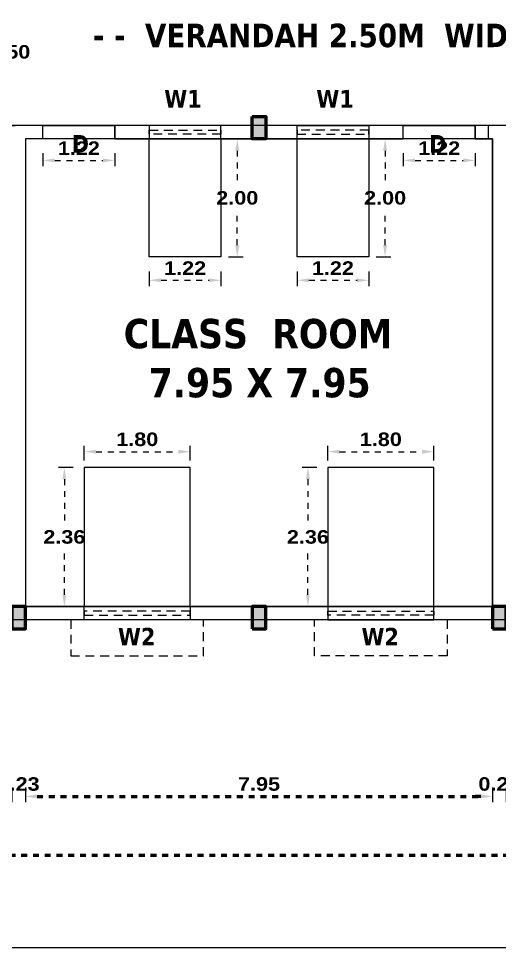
# Model space of a CAD drawing. Header units: metres. Extents: x 863 to 1571, y 626 to 804.
# Drawn here: x 936.94 to 945.12, y 660.62 to 676.44 of the extents above; entities that cross this region are included whole.
import ezdxf

# ---------------------------------------------------------------- set-up
doc = ezdxf.new("R2010")
doc.units = ezdxf.units.M
doc.header["$LTSCALE"] = 0.2
doc.header["$MEASUREMENT"] = 0
doc.header["$PDMODE"] = 2
doc.linetypes.add('DOT2', pattern=[0.125, 0, -0.125])
doc.linetypes.add('HIDDEN', pattern=[0.375, 0.25, -0.125])
doc.layers.get('0').update_dxf_attribs({"lineweight": 60})
for name, color, linetype in [('BLK_1_FLR_0_BLT_UP_AREA', 9, 'Continuous'), ('BLK_1_FLR_0_EXIT_WIDTH_DOOR', 1, 'Continuous'), ('BLK_1_FLR_0_REGULAR_ROOM_16', 2, 'Continuous'), ('BLK_1_FLR_0_ROOM_16_LIGHT_VENTILATION_1', 232, 'Continuous'), ('DOOR_OPEN', 232, 'Continuous'), ('PATH_WAY', 3, 'Continuous')]:
    doc.layers.add(name, color=color, linetype=linetype)
doc.styles.get("Standard").update_dxf_attribs({"font": 'ariblk.ttf', "height": 0.23})
doc.styles.add('TXT', font='txt.shx')
doc.dimstyles.get("Standard").update_dxf_attribs({"dimtxt": 0.23, "dimasz": 0.2, "dimexe": 0.12, "dimexo": 0.0625, "dimgap": 0.09, "dimtad": 1, "dimtih": 1, "dimtoh": 1, "dimzin": 1, "dimdsep": 46, "dimtxsty": 'Standard', "dimcen": 0.09, "dimazin": 0, "dimtfac": 1, "dimtix": 1, "dimtofl": 0, "dimtmove": 0, "dimatfit": 0, "dimfxl": 0, "dimtolj": 1, "dimtzin": 0, "dimarcsym": 0})

# ---------------------------------------------------------------- blocks, each defined once
blk = doc.blocks.new('A$C650768DD')
blk.add_hatch(color=4).paths.add_polyline_path([(0, 0), (0.23, 0), (0.23, 0.38), (0, 0.38)])
at = {"color": 1}
blk.add_lwpolyline([(0, 0), (0.23, 0), (0.23, 0.38), (0, 0.38)], close=True, dxfattribs=at)
blk = doc.blocks.new('*D183')
at = {"color": 0, "lineweight": -2}
for p, q in [((936.823, 663.36), (936.823, 663.11)), ((937.053, 663.36), (937.053, 663.11))]:
    blk.add_line(p, q, dxfattribs=at)
at = {"linetype": 'DOT2'}
for p, q in [((936.623, 663.21), (936.423, 663.21)), ((937.253, 663.21), (937.453, 663.21))]:
    blk.add_line(p, q, dxfattribs=at)
at = {"lineweight": -2}
for points in [[(936.623, 663.243), (936.623, 663.177), (936.823, 663.21)], [(937.253, 663.243), (937.253, 663.177), (937.053, 663.21)]]:
    blk.add_solid(points, dxfattribs=at)
at = {"layer": 'Defpoints', "color": 0, "lineweight": -2}
for p in [(936.823, 666.21), (937.053, 666.21), (937.053, 663.21)]:
    blk.add_point(p, dxfattribs=at)
at = {"color": 0, "lineweight": -2, "insert": (936.938, 663.419), "char_height": 0.23, "attachment_point": 5}
blk.add_mtext('\\A1;0.23', dxfattribs=at)
blk = doc.blocks.new('*D184')
at = {"color": 0, "lineweight": -2}
for p, q in [((937.053, 663.36), (937.053, 663.11)), ((945.003, 663.36), (945.003, 663.11))]:
    blk.add_line(p, q, dxfattribs=at)
at = {"linetype": 'DOT2'}
blk.add_line((937.253, 663.21), (944.803, 663.21), dxfattribs=at)
at = {"lineweight": -2}
for points in [[(937.253, 663.243), (937.253, 663.177), (937.053, 663.21)], [(944.803, 663.243), (944.803, 663.177), (945.003, 663.21)]]:
    blk.add_solid(points, dxfattribs=at)
at = {"layer": 'Defpoints', "color": 0, "lineweight": -2}
for p in [(937.053, 666.21), (945.003, 666.21), (945.003, 663.21)]:
    blk.add_point(p, dxfattribs=at)
at = {"color": 0, "lineweight": -2, "insert": (941.028, 663.419), "char_height": 0.23, "attachment_point": 5}
blk.add_mtext('\\A1;7.95', dxfattribs=at)
blk = doc.blocks.new('*D185')
at = {"color": 0, "lineweight": -2}
for p, q in [((945.003, 663.36), (945.003, 663.11)), ((945.233, 663.36), (945.233, 663.11))]:
    blk.add_line(p, q, dxfattribs=at)
at = {"linetype": 'DOT2'}
for p, q in [((944.803, 663.21), (944.603, 663.21)), ((945.433, 663.21), (945.633, 663.21))]:
    blk.add_line(p, q, dxfattribs=at)
at = {"lineweight": -2}
for points in [[(944.803, 663.243), (944.803, 663.177), (945.003, 663.21)], [(945.433, 663.243), (945.433, 663.177), (945.233, 663.21)]]:
    blk.add_solid(points, dxfattribs=at)
at = {"layer": 'Defpoints', "color": 0, "lineweight": -2}
for p in [(945.003, 666.21), (945.233, 666.21), (945.233, 663.21)]:
    blk.add_point(p, dxfattribs=at)
at = {"color": 0, "lineweight": -2, "insert": (945.118, 663.419), "char_height": 0.23, "attachment_point": 5}
blk.add_mtext('\\A1;0.23', dxfattribs=at)
blk = doc.blocks.new('*D42')
at = {"color": 0, "lineweight": -2}
for p, q in [((867.783, 662.36), (867.783, 662.11)), ((953.433, 662.36), (953.433, 662.11))]:
    blk.add_line(p, q, dxfattribs=at)
at = {"linetype": 'DOT2'}
blk.add_line((867.983, 662.21), (953.233, 662.21), dxfattribs=at)
at = {"lineweight": -2}
for points in [[(867.983, 662.243), (867.983, 662.177), (867.783, 662.21)], [(953.233, 662.243), (953.233, 662.177), (953.433, 662.21)]]:
    blk.add_solid(points, dxfattribs=at)
at = {"layer": 'Defpoints', "color": 0, "lineweight": -2}
for p in [(953.433, 677.12), (867.783, 664.94), (953.433, 662.21)]:
    blk.add_point(p, dxfattribs=at)
at = {"color": 0, "lineweight": -2, "insert": (910.608, 662.419), "char_height": 0.23, "attachment_point": 5}
blk.add_mtext('\\A1;85.65', dxfattribs=at)
blk = doc.blocks.new('*D377')
at = {"layer": 'BLK_1_FLR_0_ROOM_16_LIGHT_VENTILATION_1', "color": 232, "lineweight": -2}
for p, q in [((939.161, 672.137), (939.161, 671.887)), ((940.381, 672.137), (940.381, 671.887))]:
    blk.add_line(p, q, dxfattribs=at)
at = {"layer": 'BLK_1_FLR_0_ROOM_16_LIGHT_VENTILATION_1', "color": 232, "linetype": 'DOT2'}
blk.add_line((939.361, 671.987), (940.181, 671.987), dxfattribs=at)
at = {"layer": 'BLK_1_FLR_0_ROOM_16_LIGHT_VENTILATION_1', "color": 232, "lineweight": -2}
for points in [[(939.361, 672.02), (939.361, 671.954), (939.161, 671.987)], [(940.181, 672.02), (940.181, 671.954), (940.381, 671.987)]]:
    blk.add_solid(points, dxfattribs=at)
at = {"layer": 'Defpoints', "color": 0, "lineweight": -2}
for p in [(939.161, 672.385), (940.381, 672.385), (940.381, 671.987)]:
    blk.add_point(p, dxfattribs=at)
at = {"layer": 'BLK_1_FLR_0_ROOM_16_LIGHT_VENTILATION_1', "color": 232, "lineweight": -2, "insert": (939.771, 672.194), "char_height": 0.23, "attachment_point": 5}
blk.add_mtext('\\A1;1.22', dxfattribs=at)
blk = doc.blocks.new('*D378')
at = {"layer": 'BLK_1_FLR_0_ROOM_16_LIGHT_VENTILATION_1', "color": 232, "lineweight": -2}
for p, q in [((940.508, 674.39), (940.758, 674.39)), ((940.508, 672.385), (940.758, 672.385))]:
    blk.add_line(p, q, dxfattribs=at)
at = {"layer": 'BLK_1_FLR_0_ROOM_16_LIGHT_VENTILATION_1', "color": 232, "linetype": 'DOT2'}
for p, q in [((940.658, 674.19), (940.658, 673.596)), ((940.658, 672.585), (940.658, 673.179))]:
    blk.add_line(p, q, dxfattribs=at)
at = {"layer": 'BLK_1_FLR_0_ROOM_16_LIGHT_VENTILATION_1', "color": 232, "lineweight": -2}
for points in [[(940.625, 674.19), (940.692, 674.19), (940.658, 674.39)], [(940.625, 672.585), (940.692, 672.585), (940.658, 672.385)]]:
    blk.add_solid(points, dxfattribs=at)
at = {"layer": 'Defpoints', "color": 0, "lineweight": -2}
for p in [(940.381, 674.39), (940.381, 672.385), (940.658, 672.385)]:
    blk.add_point(p, dxfattribs=at)
at = {"layer": 'BLK_1_FLR_0_ROOM_16_LIGHT_VENTILATION_1', "color": 232, "lineweight": -2, "insert": (940.658, 673.387), "char_height": 0.23, "attachment_point": 5}
blk.add_mtext('\\A1;2.00', dxfattribs=at)
blk = doc.blocks.new('*D379')
at = {"layer": 'BLK_1_FLR_0_ROOM_16_LIGHT_VENTILATION_1', "color": 232, "lineweight": -2}
for p, q in [((941.675, 672.137), (941.675, 671.887)), ((942.895, 672.137), (942.895, 671.887))]:
    blk.add_line(p, q, dxfattribs=at)
at = {"layer": 'BLK_1_FLR_0_ROOM_16_LIGHT_VENTILATION_1', "color": 232, "linetype": 'DOT2'}
blk.add_line((941.875, 671.987), (942.695, 671.987), dxfattribs=at)
at = {"layer": 'BLK_1_FLR_0_ROOM_16_LIGHT_VENTILATION_1', "color": 232, "lineweight": -2}
for points in [[(941.875, 672.02), (941.875, 671.954), (941.675, 671.987)], [(942.695, 672.02), (942.695, 671.954), (942.895, 671.987)]]:
    blk.add_solid(points, dxfattribs=at)
at = {"layer": 'Defpoints', "color": 0, "lineweight": -2}
for p in [(941.675, 672.385), (942.895, 672.385), (942.895, 671.987)]:
    blk.add_point(p, dxfattribs=at)
at = {"layer": 'BLK_1_FLR_0_ROOM_16_LIGHT_VENTILATION_1', "color": 232, "lineweight": -2, "insert": (942.285, 672.194), "char_height": 0.23, "attachment_point": 5}
blk.add_mtext('\\A1;1.22', dxfattribs=at)
blk = doc.blocks.new('*D380')
at = {"layer": 'BLK_1_FLR_0_ROOM_16_LIGHT_VENTILATION_1', "color": 232, "lineweight": -2}
for p, q in [((943.023, 674.39), (943.273, 674.39)), ((943.023, 672.385), (943.273, 672.385))]:
    blk.add_line(p, q, dxfattribs=at)
at = {"layer": 'BLK_1_FLR_0_ROOM_16_LIGHT_VENTILATION_1', "color": 232, "linetype": 'DOT2'}
for p, q in [((943.173, 674.19), (943.173, 673.596)), ((943.173, 672.585), (943.173, 673.179))]:
    blk.add_line(p, q, dxfattribs=at)
at = {"layer": 'BLK_1_FLR_0_ROOM_16_LIGHT_VENTILATION_1', "color": 232, "lineweight": -2}
for points in [[(943.139, 674.19), (943.206, 674.19), (943.173, 674.39)], [(943.139, 672.585), (943.206, 672.585), (943.173, 672.385)]]:
    blk.add_solid(points, dxfattribs=at)
at = {"layer": 'Defpoints', "color": 0, "lineweight": -2}
for p in [(942.895, 674.39), (942.895, 672.385), (943.173, 672.385)]:
    blk.add_point(p, dxfattribs=at)
at = {"layer": 'BLK_1_FLR_0_ROOM_16_LIGHT_VENTILATION_1', "color": 232, "lineweight": -2, "insert": (943.173, 673.387), "char_height": 0.23, "attachment_point": 5}
blk.add_mtext('\\A1;2.00', dxfattribs=at)
blk = doc.blocks.new('*D386')
at = {"layer": 'BLK_1_FLR_0_ROOM_16_LIGHT_VENTILATION_1', "color": 232, "lineweight": -2}
for p, q in [((938.056, 668.922), (938.056, 669.172)), ((939.856, 668.922), (939.856, 669.172))]:
    blk.add_line(p, q, dxfattribs=at)
at = {"layer": 'BLK_1_FLR_0_ROOM_16_LIGHT_VENTILATION_1', "color": 232, "linetype": 'DOT2'}
blk.add_line((938.256, 669.072), (939.656, 669.072), dxfattribs=at)
at = {"layer": 'BLK_1_FLR_0_ROOM_16_LIGHT_VENTILATION_1', "color": 232, "lineweight": -2}
for points in [[(938.256, 669.105), (938.256, 669.038), (938.056, 669.072)], [(939.656, 669.105), (939.656, 669.038), (939.856, 669.072)]]:
    blk.add_solid(points, dxfattribs=at)
at = {"layer": 'Defpoints', "color": 0, "lineweight": -2}
for p in [(939.856, 669.072), (938.056, 668.802), (939.856, 668.802)]:
    blk.add_point(p, dxfattribs=at)
at = {"layer": 'BLK_1_FLR_0_ROOM_16_LIGHT_VENTILATION_1', "color": 232, "lineweight": -2, "insert": (938.956, 669.281), "char_height": 0.23, "attachment_point": 5}
blk.add_mtext('\\A1;1.80', dxfattribs=at)
blk = doc.blocks.new('*D387')
at = {"layer": 'BLK_1_FLR_0_ROOM_16_LIGHT_VENTILATION_1', "color": 232, "lineweight": -2}
for p, q in [((937.866, 668.802), (937.616, 668.802)), ((937.866, 666.44), (937.616, 666.44))]:
    blk.add_line(p, q, dxfattribs=at)
at = {"layer": 'BLK_1_FLR_0_ROOM_16_LIGHT_VENTILATION_1', "color": 232, "linetype": 'DOT2'}
for p, q in [((937.716, 668.602), (937.716, 667.83)), ((937.716, 666.64), (937.716, 667.412))]:
    blk.add_line(p, q, dxfattribs=at)
at = {"layer": 'BLK_1_FLR_0_ROOM_16_LIGHT_VENTILATION_1', "color": 232, "lineweight": -2}
for points in [[(937.683, 668.602), (937.75, 668.602), (937.716, 668.802)], [(937.683, 666.64), (937.75, 666.64), (937.716, 666.44)]]:
    blk.add_solid(points, dxfattribs=at)
at = {"layer": 'Defpoints', "color": 0, "lineweight": -2}
for p in [(938.056, 668.802), (937.716, 666.44), (938.056, 666.44)]:
    blk.add_point(p, dxfattribs=at)
at = {"layer": 'BLK_1_FLR_0_ROOM_16_LIGHT_VENTILATION_1', "color": 232, "lineweight": -2, "insert": (937.716, 667.621), "char_height": 0.23, "attachment_point": 5}
blk.add_mtext('\\A1;2.36', dxfattribs=at)
blk = doc.blocks.new('*D388')
at = {"layer": 'BLK_1_FLR_0_ROOM_16_LIGHT_VENTILATION_1', "color": 232, "lineweight": -2}
for p, q in [((942.2, 668.922), (942.2, 669.172)), ((944, 668.922), (944, 669.172))]:
    blk.add_line(p, q, dxfattribs=at)
at = {"layer": 'BLK_1_FLR_0_ROOM_16_LIGHT_VENTILATION_1', "color": 232, "linetype": 'DOT2'}
blk.add_line((942.4, 669.072), (943.8, 669.072), dxfattribs=at)
at = {"layer": 'BLK_1_FLR_0_ROOM_16_LIGHT_VENTILATION_1', "color": 232, "lineweight": -2}
for points in [[(942.4, 669.105), (942.4, 669.038), (942.2, 669.072)], [(943.8, 669.105), (943.8, 669.038), (944, 669.072)]]:
    blk.add_solid(points, dxfattribs=at)
at = {"layer": 'Defpoints', "color": 0, "lineweight": -2}
for p in [(944, 669.072), (942.2, 668.802), (944, 668.802)]:
    blk.add_point(p, dxfattribs=at)
at = {"layer": 'BLK_1_FLR_0_ROOM_16_LIGHT_VENTILATION_1', "color": 232, "lineweight": -2, "insert": (943.1, 669.281), "char_height": 0.23, "attachment_point": 5}
blk.add_mtext('\\A1;1.80', dxfattribs=at)
blk = doc.blocks.new('*D385')
at = {"layer": 'BLK_1_FLR_0_ROOM_16_LIGHT_VENTILATION_1', "color": 232, "lineweight": -2}
for p, q in [((942.01, 668.802), (941.76, 668.802)), ((942.01, 666.44), (941.76, 666.44))]:
    blk.add_line(p, q, dxfattribs=at)
at = {"layer": 'BLK_1_FLR_0_ROOM_16_LIGHT_VENTILATION_1', "color": 232, "linetype": 'DOT2'}
for p, q in [((941.86, 668.602), (941.86, 667.83)), ((941.86, 666.64), (941.86, 667.412))]:
    blk.add_line(p, q, dxfattribs=at)
at = {"layer": 'BLK_1_FLR_0_ROOM_16_LIGHT_VENTILATION_1', "color": 232, "lineweight": -2}
for points in [[(941.826, 668.602), (941.893, 668.602), (941.86, 668.802)], [(941.826, 666.64), (941.893, 666.64), (941.86, 666.44)]]:
    blk.add_solid(points, dxfattribs=at)
at = {"layer": 'Defpoints', "color": 0, "lineweight": -2}
for p in [(942.2, 668.802), (941.86, 666.44), (942.2, 666.44)]:
    blk.add_point(p, dxfattribs=at)
at = {"layer": 'BLK_1_FLR_0_ROOM_16_LIGHT_VENTILATION_1', "color": 232, "lineweight": -2, "insert": (941.86, 667.621), "char_height": 0.23, "attachment_point": 5}
blk.add_mtext('\\A1;2.36', dxfattribs=at)
blk = doc.blocks.new('*D403')
at = {"layer": 'Defpoints', "color": 0, "lineweight": -2}
for p in [(936.343, 677.12), (936.343, 674.62), (936.779, 674.62)]:
    blk.add_point(p, dxfattribs=at)
at = {"layer": 'PATH_WAY', "color": 4, "lineweight": -2}
for p, q in [((936.629, 677.12), (936.879, 677.12)), ((936.629, 674.62), (936.879, 674.62))]:
    blk.add_line(p, q, dxfattribs=at)
at = {"layer": 'PATH_WAY', "color": 4, "linetype": 'DOT2'}
for p, q in [((936.779, 676.92), (936.779, 676.079)), ((936.779, 674.82), (936.779, 675.661))]:
    blk.add_line(p, q, dxfattribs=at)
at = {"layer": 'PATH_WAY', "color": 4, "lineweight": -2}
for points in [[(936.746, 676.92), (936.812, 676.92), (936.779, 677.12)], [(936.746, 674.82), (936.812, 674.82), (936.779, 674.62)]]:
    blk.add_solid(points, dxfattribs=at)
at = {"layer": 'PATH_WAY', "color": 4, "lineweight": -2, "insert": (936.779, 675.87), "char_height": 0.23, "attachment_point": 5}
blk.add_mtext('\\A1;2.50', dxfattribs=at)
blk = doc.blocks.new('*D474')
at = {"layer": 'BLK_1_FLR_0_EXIT_WIDTH_DOOR', "color": 2, "lineweight": -2}
for p, q in [((943.483, 674.146), (943.483, 673.926)), ((944.703, 674.146), (944.703, 673.926))]:
    blk.add_line(p, q, dxfattribs=at)
at = {"layer": 'BLK_1_FLR_0_EXIT_WIDTH_DOOR', "color": 2, "linetype": 'DOT2'}
blk.add_line((943.683, 674.026), (944.503, 674.026), dxfattribs=at)
at = {"layer": 'BLK_1_FLR_0_EXIT_WIDTH_DOOR', "color": 2, "lineweight": -2}
for points in [[(943.683, 674.059), (943.683, 673.992), (943.483, 674.026)], [(944.503, 674.059), (944.503, 673.992), (944.703, 674.026)]]:
    blk.add_solid(points, dxfattribs=at)
at = {"layer": 'Defpoints', "color": 0, "lineweight": -2}
for p in [(943.483, 674.39), (944.703, 674.39), (944.703, 674.026)]:
    blk.add_point(p, dxfattribs=at)
at = {"layer": 'BLK_1_FLR_0_EXIT_WIDTH_DOOR', "color": 2, "lineweight": -2, "insert": (944.093, 674.233), "char_height": 0.23, "attachment_point": 5}
blk.add_mtext('\\A1;1.22', dxfattribs=at)
blk = doc.blocks.new('*D475')
at = {"layer": 'BLK_1_FLR_0_EXIT_WIDTH_DOOR', "color": 2, "lineweight": -2}
for p, q in [((937.353, 674.146), (937.353, 673.926)), ((938.573, 674.146), (938.573, 673.926))]:
    blk.add_line(p, q, dxfattribs=at)
at = {"layer": 'BLK_1_FLR_0_EXIT_WIDTH_DOOR', "color": 2, "linetype": 'DOT2'}
blk.add_line((937.553, 674.026), (938.373, 674.026), dxfattribs=at)
at = {"layer": 'BLK_1_FLR_0_EXIT_WIDTH_DOOR', "color": 2, "lineweight": -2}
for points in [[(937.553, 674.059), (937.553, 673.992), (937.353, 674.026)], [(938.373, 674.059), (938.373, 673.992), (938.573, 674.026)]]:
    blk.add_solid(points, dxfattribs=at)
at = {"layer": 'Defpoints', "color": 0, "lineweight": -2}
for p in [(937.353, 674.39), (938.573, 674.39), (938.573, 674.026)]:
    blk.add_point(p, dxfattribs=at)
at = {"layer": 'BLK_1_FLR_0_EXIT_WIDTH_DOOR', "color": 2, "lineweight": -2, "insert": (937.963, 674.233), "char_height": 0.23, "attachment_point": 5}
blk.add_mtext('\\A1;1.22', dxfattribs=at)

msp = doc.modelspace()

# ---------------------------------------------------------------- linework, layer by layer
at = {"lineweight": -2}
for p, q in [((945.003, 674.62), (936.753, 674.62)), ((937.353, 674.39), (937.353, 674.62)), ((938.573, 674.39), (938.573, 674.62)), ((940.913, 674.39), (940.913, 674.62)), ((943.483, 674.39), (943.483, 674.62)), ((944.703, 674.39), (944.703, 674.62)), ((953.203, 674.62), (944.933, 674.62)), ((944.933, 674.39), (944.933, 674.62)), ((937.053, 674.39), (937.053, 666.44)), ((937.353, 674.39), (937.053, 674.39)), ((938.573, 674.39), (943.483, 674.39)), ((944.703, 674.39), (945.003, 674.39)), ((944.933, 674.39), (945.003, 674.39)), ((945.003, 674.39), (945.003, 666.44)), ((945.003, 674.39), (945.003, 666.44)), ((937.053, 666.44), (945.003, 666.44)), ((945.003, 666.44), (937.053, 666.44)), ((953.433, 666.21), (919.681, 666.21))]:
    msp.add_line(p, q, dxfattribs=at)
for points in [[(863.385, 660.625), (1156.028, 660.687), (1156.028, 802.75), (863.385, 802.688)], [(940.381, 674.62), (939.161, 674.62), (939.161, 674.39), (940.381, 674.39)], [(940.381, 674.62), (939.161, 674.62), (939.161, 674.39), (940.381, 674.39)], [(941.675, 674.62), (942.895, 674.62), (942.895, 674.39), (941.675, 674.39)], [(941.675, 674.62), (942.895, 674.62), (942.895, 674.39), (941.675, 674.39)], [(939.856, 666.21), (938.056, 666.21), (938.056, 666.44), (939.856, 666.44)], [(942.2, 666.21), (944, 666.21), (944, 666.44), (942.2, 666.44)]]:
    msp.add_lwpolyline(points, close=True, dxfattribs=at)
msp.add_lwpolyline([(872.713, 664.94), (868.013, 664.94), (868.013, 686.3), (868.013, 697.21), (953.203, 697.21), (953.203, 686.3), (955.849, 686.3), (955.849, 677.35), (953.203, 677.35), (953.203, 666.44), (919.911, 666.44), (919.911, 677.119), (934.343, 677.119), (934.343, 686.53), (878.693, 686.53), (878.692, 664.94), (876.853, 664.94)], dxfattribs=at)
at = {"linetype": 'HIDDEN', "lineweight": -2, "ltscale": 3}
for points in [[(940.381, 674.472), (939.161, 674.472), (939.161, 674.538), (940.381, 674.538)], [(941.675, 674.472), (942.895, 674.472), (942.895, 674.538), (941.675, 674.538)], [(939.856, 666.358), (938.056, 666.358), (938.056, 666.292), (939.856, 666.292)], [(942.2, 666.358), (944, 666.358), (944, 666.292), (942.2, 666.292)]]:
    msp.add_lwpolyline(points, close=True, dxfattribs=at)
for points in [[(937.826, 666.21), (937.826, 665.6), (940.086, 665.6), (940.086, 666.21)], [(944.23, 666.21), (944.23, 665.6), (941.97, 665.6), (941.97, 666.21)]]:
    msp.add_lwpolyline(points, dxfattribs=at)
at = {"layer": 'BLK_1_FLR_0_BLT_UP_AREA', "color": 26, "lineweight": -2}
msp.add_lwpolyline([(867.783, 664.71), (867.783, 697.44), (953.433, 697.44), (953.433, 686.53), (956.079, 686.53), (956.079, 677.12), (953.433, 677.12), (953.433, 666.21), (919.679, 666.21), (919.681, 677.349), (934.113, 677.349), (934.113, 686.3), (878.923, 686.3), (878.922, 664.71)], close=True, dxfattribs=at)
at = {"layer": 'BLK_1_FLR_0_REGULAR_ROOM_16', "color": 3, "lineweight": -2}
msp.add_lwpolyline([(937.053, 666.44), (945.003, 666.44), (945.003, 674.39), (937.053, 674.39)], close=True, dxfattribs=at)
at = {"layer": 'BLK_1_FLR_0_ROOM_16_LIGHT_VENTILATION_1', "color": 232, "lineweight": -2}
for points in [[(939.161, 674.39), (940.381, 674.39), (940.381, 672.385), (939.161, 672.385)], [(941.675, 674.39), (942.895, 674.39), (942.895, 672.385), (941.675, 672.385)], [(938.056, 666.44), (939.856, 666.44), (939.856, 668.802), (938.056, 668.802)], [(942.2, 666.44), (944, 666.44), (944, 668.802), (942.2, 668.802)]]:
    msp.add_lwpolyline(points, close=True, dxfattribs=at)
at = {"layer": 'DOOR_OPEN', "color": 2, "lineweight": -2}
for points in [[(937.353, 674.62), (938.573, 674.62), (938.573, 674.39), (937.353, 674.39)], [(943.483, 674.62), (944.703, 674.62), (944.703, 674.39), (943.483, 674.39)]]:
    msp.add_lwpolyline(points, close=True, dxfattribs=at)

# ---------------------------------------------------------------- block references
at = {"lineweight": -2, "xscale": -1, "rotation": 180}
msp.add_blockref('A$C650768DD', (940.913, 674.77), dxfattribs=at)
at = {"lineweight": -2}
for p in [(936.823, 666.06), (940.913, 666.06), (945.003, 666.06)]:
    msp.add_blockref('A$C650768DD', p, dxfattribs=at)

# ---------------------------------------------------------------- texts
at = {"lineweight": -2, "style": 'TXT'}
for s, insert, char_height, width, attachment_point in [('{\\fTahoma|b1|i0|c0|p34;\\W7.37233;  \\W1;- -  VERANDAH 2.50M  WIDE - -}', (935.78, 675.943), 0.4, 13.35651, 7), ('{\\fTahoma|b1|i0|c0|p34;W1}', (939.416, 674.922), 0.3, 35.65845, 7), ('{\\fTahoma|b1|i0|c0|p34;W1}', (942.64, 674.922), 0.3, 35.65845, 9), ('{\\fTahoma|b1|i0|c0|p34;D}', (937.841, 674.458), 0.3, 35.65845, 1), ('{\\fTahoma|b1|i0|c0|p34;D}', (944.215, 674.458), 0.3, 35.65845, 3), ('{\\fTahoma|b1|i0|c0|p34;D}', (944.215, 674.458), 0.3, 35.65845, 3), ('{\\fTahoma|b1|i0|c0|p34;\\W2.72503; \\W1;CLASS  ROOM\\P{\\W4.798368; }7.95 X 7.95}', (938.166, 669.987), 0.5, 5.79384, 7), ('{\\fTahoma|b1|i0|c0|p34;W2}', (939.265, 666.076), 0.3, 35.65845, 3), ('{\\fTahoma|b1|i0|c0|p34;W2}', (943.408, 666.076), 0.3, 35.65845, 3)]:
    msp.add_mtext(s, dxfattribs=dict(at, insert=insert, char_height=char_height, width=width, attachment_point=attachment_point))

# ---------------------------------------------------------------- dimensions: what is measured, and where the dimension line sits
at = {"lineweight": -2}
for base, p1, p2, override, picture, middle in [((953.433, 662.21), (867.783, 664.94), (953.433, 677.12), {"dimtxt": 0.21, "dimexe": 0.1, "dimclrd": 256, "dimfxl": 0.15, "dimlwd": 65535, "dimarcsym": 2}, '*D42', (910.608, 662.419)), ((937.053, 663.21), (936.823, 666.21), (937.053, 666.21), {"dimtxt": 0.21, "dimexe": 0.1, "dimclrd": 256, "dimtmove": 1, "dimfxl": 0.15, "dimlwd": 65535, "dimarcsym": 2}, '*D183', (936.938, 663.419)), ((945.003, 663.21), (937.053, 666.21), (945.003, 666.21), {"dimtxt": 0.21, "dimexe": 0.1, "dimclrd": 256, "dimtmove": 1, "dimfxl": 0.15, "dimlwd": 65535, "dimarcsym": 2}, '*D184', (941.028, 663.419)), ((945.233, 663.21), (945.003, 666.21), (945.233, 666.21), {"dimtxt": 0.21, "dimexe": 0.1, "dimclrd": 256, "dimtmove": 1, "dimfxl": 0.15, "dimlwd": 65535, "dimarcsym": 2}, '*D185', (945.118, 663.419))]:
    dim = msp.add_linear_dim(base=base, p1=p1, p2=p2, dimstyle='Standard', override=override, dxfattribs=at)
    dim.commit()
    dim.dimension.update_dxf_attribs({"geometry": picture, "text_midpoint": middle})
at = {"layer": 'BLK_1_FLR_0_EXIT_WIDTH_DOOR', "color": 2, "lineweight": -2}
for base, p1, p2, picture, middle in [((938.573, 674.026), (937.353, 674.39), (938.573, 674.39), '*D475', (937.963, 674.233)), ((944.703, 674.026), (943.483, 674.39), (944.703, 674.39), '*D474', (944.093, 674.233))]:
    dim = msp.add_linear_dim(base=base, p1=p1, p2=p2, dimstyle='Standard', override={"dimexe": 0.1, "dimclrd": 2, "dimclre": 2, "dimclrt": 2, "dimlwd": 65535, "dimarcsym": 2}, dxfattribs=at)
    dim.commit()
    dim.dimension.update_dxf_attribs({"geometry": picture, "text_midpoint": middle})
at = {"layer": 'BLK_1_FLR_0_ROOM_16_LIGHT_VENTILATION_1', "color": 232, "lineweight": -2}
for base, p1, p2, picture, middle in [((940.6583, 672.385), (940.3808, 674.3899), (940.3808, 672.385), '*D378', (940.6583, 673.3874)), ((943.1726, 672.385), (942.895, 674.3899), (942.895, 672.385), '*D380', (943.1726, 673.3874)), ((937.716, 666.44), (938.056, 668.802), (938.056, 666.44), '*D387', (937.716, 667.621)), ((941.86, 666.44), (942.2, 668.802), (942.2, 666.44), '*D385', (941.86, 667.621))]:
    dim = msp.add_linear_dim(base=base, p1=p1, p2=p2, angle=90, dimstyle='Standard', override={"dimexe": 0.1, "dimclrd": 232, "dimclre": 232, "dimclrt": 232, "dimfxl": 0.15, "dimlwd": 65535, "dimarcsym": 2}, dxfattribs=at)
    dim.commit()
    dim.dimension.update_dxf_attribs({"geometry": picture, "text_midpoint": middle})
for base, p1, p2, picture, middle in [((940.381, 671.987), (939.161, 672.385), (940.381, 672.385), '*D377', (939.771, 672.194)), ((942.895, 671.987), (941.675, 672.385), (942.895, 672.385), '*D379', (942.285, 672.194)), ((939.856, 669.072), (938.056, 668.802), (939.856, 668.802), '*D386', (938.956, 669.281)), ((944, 669.072), (942.2, 668.802), (944, 668.802), '*D388', (943.1, 669.281))]:
    dim = msp.add_linear_dim(base=base, p1=p1, p2=p2, dimstyle='Standard', override={"dimexe": 0.1, "dimclrd": 232, "dimclre": 232, "dimclrt": 232, "dimfxl": 0.15, "dimlwd": 65535, "dimarcsym": 2}, dxfattribs=at)
    dim.commit()
    dim.dimension.update_dxf_attribs({"geometry": picture, "text_midpoint": middle})
at = {"layer": 'PATH_WAY', "color": 4, "lineweight": -2}
dim = msp.add_linear_dim(base=(936.779, 674.62), p1=(936.343, 677.12), p2=(936.343, 674.62), angle=90, dimstyle='Standard', override={"dimexe": 0.1, "dimclrd": 4, "dimclre": 4, "dimclrt": 4, "dimfxl": 0.15, "dimlwd": 65535, "dimarcsym": 2}, dxfattribs=at)
dim.commit()
dim.dimension.update_dxf_attribs({"geometry": '*D403', "text_midpoint": (936.779, 675.87)})

doc.saveas('drawing.dxf')
